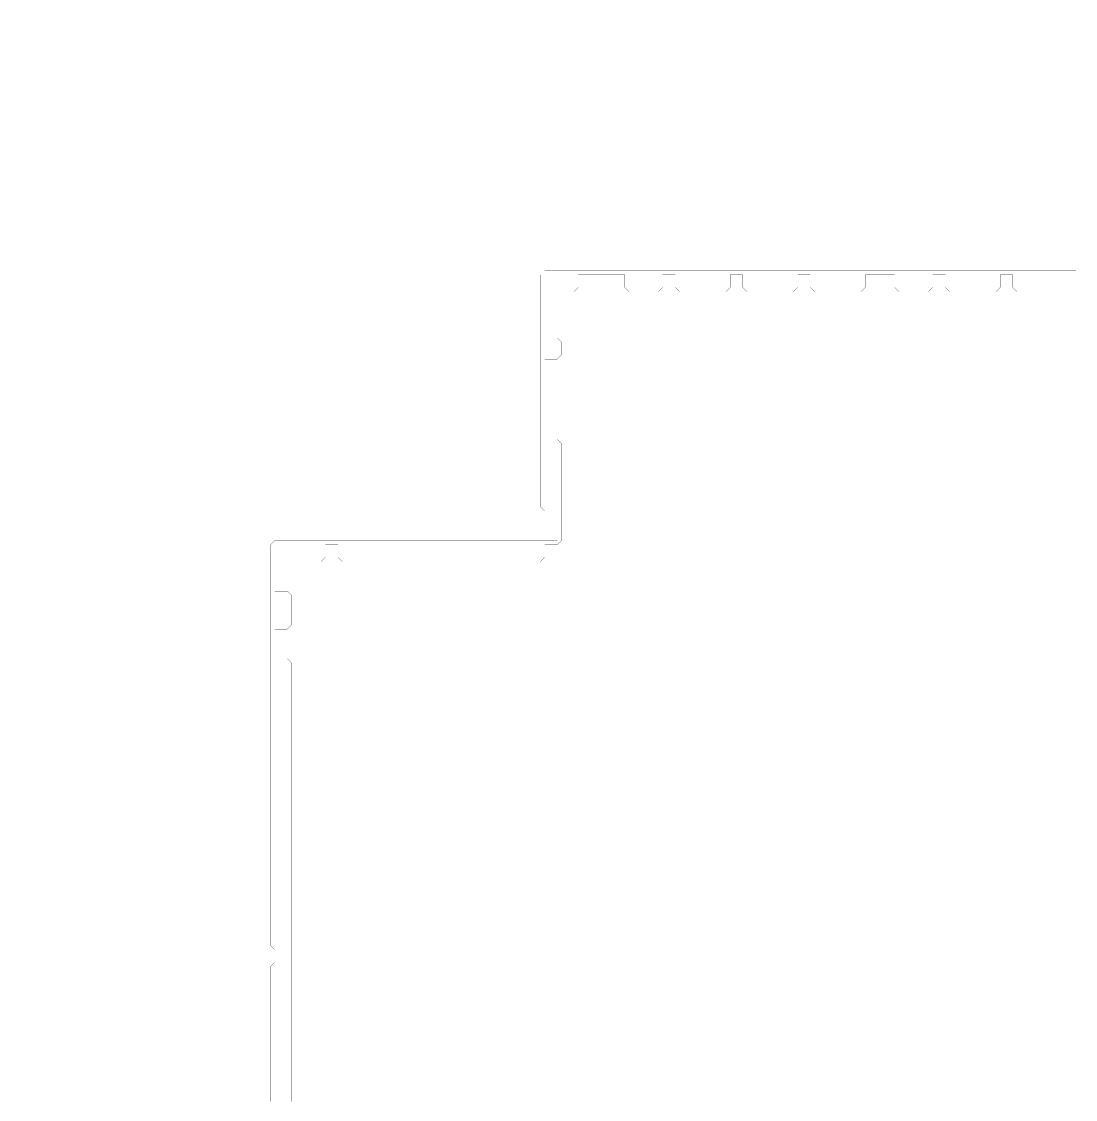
# Model space of a CAD drawing. Header units: metres. Extents: x 0 to 4990, y -4990 to 0.
# Drawn here: x 0 to 2440, y -2495 to 0 of the extents above; entities that cross this region are included whole.
import ezdxf

# ---------------------------------------------------------------- set-up
doc = ezdxf.new("R2010")
doc.units = ezdxf.units.M
doc.layers.add('conductor', color=1, linetype='Continuous')
doc.layers.add('substrate', color=5, linetype='Continuous')

msp = doc.modelspace()

# ---------------------------------------------------------------- linework, layer by layer
at = {"layer": 'conductor', "const_width": 0.5}
msp.add_lwpolyline([(2441.40625, -625), (2431.640625, -625), (2421.875, -625), (2412.109375, -625), (2402.34375, -625), (2392.578125, -625), (2382.8125, -625), (2373.046875, -625), (2363.28125, -625), (2353.515625, -625), (2343.75, -625), (2333.984375, -625), (2324.21875, -625), (2314.453125, -625), (2304.6875, -625), (2294.921875, -615.234375), (2294.921875, -605.46875), (2294.921875, -595.703125), (2294.921875, -585.9375), (2285.15625, -585.9375), (2275.390625, -585.9375), (2265.625, -585.9375), (2265.625, -595.703125), (2265.625, -605.46875), (2265.625, -615.234375), (2255.859375, -625), (2246.09375, -625), (2236.328125, -625), (2226.5625, -625), (2216.796875, -625), (2207.03125, -625), (2197.265625, -625), (2187.5, -625), (2177.734375, -625), (2167.96875, -625), (2158.203125, -625), (2148.4375, -625), (2138.671875, -615.234375), (2138.671875, -605.46875), (2138.671875, -595.703125), (2138.671875, -585.9375), (2128.90625, -585.9375), (2119.140625, -585.9375), (2109.375, -585.9375), (2109.375, -595.703125), (2109.375, -605.46875), (2109.375, -615.234375), (2099.609375, -625), (2089.84375, -625), (2080.078125, -625), (2070.3125, -625), (2060.546875, -625), (2050.78125, -625), (2041.015625, -625), (2031.25, -625), (2021.484375, -615.234375), (2021.484375, -605.46875), (2021.484375, -595.703125), (2021.484375, -585.9375), (2011.71875, -585.9375), (2001.953125, -585.9375), (1992.1875, -585.9375), (1982.421875, -585.9375), (1972.65625, -585.9375), (1962.890625, -585.9375), (1953.125, -585.9375), (1953.125, -595.703125), (1953.125, -605.46875), (1953.125, -615.234375), (1943.359375, -625), (1933.59375, -625), (1923.828125, -625), (1914.0625, -625), (1904.296875, -625), (1894.53125, -625), (1884.765625, -625), (1875, -625), (1865.234375, -625), (1855.46875, -625), (1845.703125, -625), (1835.9375, -625), (1826.171875, -615.234375), (1826.171875, -605.46875), (1826.171875, -595.703125), (1826.171875, -585.9375), (1816.40625, -585.9375), (1806.640625, -585.9375), (1796.875, -585.9375), (1796.875, -595.703125), (1796.875, -605.46875), (1796.875, -615.234375), (1787.109375, -625), (1777.34375, -625), (1767.578125, -625), (1757.8125, -625), (1748.046875, -625), (1738.28125, -625), (1728.515625, -625), (1718.75, -625), (1708.984375, -625), (1699.21875, -625), (1689.453125, -625), (1679.6875, -625), (1669.921875, -615.234375), (1669.921875, -605.46875), (1669.921875, -595.703125), (1669.921875, -585.9375), (1660.15625, -585.9375), (1650.390625, -585.9375), (1640.625, -585.9375), (1640.625, -595.703125), (1640.625, -605.46875), (1640.625, -615.234375), (1630.859375, -625), (1621.09375, -625), (1611.328125, -625), (1601.5625, -625), (1591.796875, -625), (1582.03125, -625), (1572.265625, -625), (1562.5, -625), (1552.734375, -625), (1542.96875, -625), (1533.203125, -625), (1523.4375, -625), (1513.671875, -615.234375), (1513.671875, -605.46875), (1513.671875, -595.703125), (1513.671875, -585.9375), (1503.90625, -585.9375), (1494.140625, -585.9375), (1484.375, -585.9375), (1484.375, -595.703125), (1484.375, -605.46875), (1484.375, -615.234375), (1474.609375, -625), (1464.84375, -625), (1455.078125, -625), (1445.3125, -625), (1435.546875, -625), (1425.78125, -625), (1416.015625, -625), (1406.25, -625), (1396.484375, -615.234375), (1396.484375, -605.46875), (1396.484375, -595.703125), (1396.484375, -585.9375), (1386.71875, -585.9375), (1376.953125, -585.9375), (1367.1875, -585.9375), (1357.421875, -585.9375), (1347.65625, -585.9375), (1337.890625, -585.9375), (1328.125, -585.9375), (1318.359375, -585.9375), (1308.59375, -585.9375), (1298.828125, -585.9375), (1289.0625, -585.9375), (1289.0625, -595.703125), (1289.0625, -605.46875), (1289.0625, -615.234375), (1279.296875, -625), (1269.53125, -625), (1259.765625, -625), (1250, -625), (1240.234375, -625), (1230.46875, -625), (1220.703125, -625), (1210.9375, -625), (1210.9375, -634.765625), (1210.9375, -644.53125), (1210.9375, -654.296875), (1210.9375, -664.0625), (1210.9375, -673.828125), (1210.9375, -683.59375), (1210.9375, -693.359375), (1210.9375, -703.125), (1210.9375, -712.890625), (1210.9375, -722.65625), (1210.9375, -732.421875), (1220.703125, -732.421875), (1230.46875, -732.421875), (1240.234375, -732.421875), (1250, -742.1875), (1250, -751.953125), (1250, -761.71875), (1250, -771.484375), (1240.234375, -781.25), (1230.46875, -781.25), (1220.703125, -781.25), (1210.9375, -781.25), (1210.9375, -791.015625), (1210.9375, -800.78125), (1210.9375, -810.546875), (1210.9375, -820.3125), (1210.9375, -830.078125), (1210.9375, -839.84375), (1210.9375, -849.609375), (1210.9375, -859.375), (1210.9375, -869.140625), (1210.9375, -878.90625), (1210.9375, -888.671875), (1210.9375, -898.4375), (1210.9375, -908.203125), (1210.9375, -917.96875), (1210.9375, -927.734375), (1210.9375, -937.5), (1210.9375, -947.265625), (1210.9375, -957.03125), (1210.9375, -966.796875), (1220.703125, -966.796875), (1230.46875, -966.796875), (1240.234375, -966.796875), (1250, -976.5625), (1250, -986.328125), (1250, -996.09375), (1250, -1005.859375), (1250, -1015.625), (1250, -1025.390625), (1250, -1035.15625), (1250, -1044.921875), (1250, -1054.6875), (1250, -1064.453125), (1250, -1074.21875), (1250, -1083.984375), (1250, -1093.75), (1250, -1103.515625), (1250, -1113.28125), (1250, -1123.046875), (1250, -1132.8125), (1250, -1142.578125), (1250, -1152.34375), (1250, -1162.109375), (1250, -1171.875), (1250, -1181.640625), (1250, -1191.40625), (1250, -1201.171875), (1240.234375, -1210.9375), (1230.46875, -1210.9375), (1220.703125, -1210.9375), (1210.9375, -1210.9375), (1210.9375, -1220.703125), (1210.9375, -1230.46875), (1210.9375, -1240.234375), (1201.171875, -1250), (1191.40625, -1250), (1181.640625, -1250), (1171.875, -1250), (1162.109375, -1250), (1152.34375, -1250), (1142.578125, -1250), (1132.8125, -1250), (1123.046875, -1250), (1113.28125, -1250), (1103.515625, -1250), (1093.75, -1250), (1083.984375, -1250), (1074.21875, -1250), (1064.453125, -1250), (1054.6875, -1250), (1044.921875, -1250), (1035.15625, -1250), (1025.390625, -1250), (1015.625, -1250), (1005.859375, -1250), (996.09375, -1250), (986.328125, -1250), (976.5625, -1250), (966.796875, -1250), (957.03125, -1250), (947.265625, -1250), (937.5, -1250), (927.734375, -1250), (917.96875, -1250), (908.203125, -1250), (898.4375, -1250), (888.671875, -1250), (878.90625, -1250), (869.140625, -1250), (859.375, -1250), (849.609375, -1250), (839.84375, -1250), (830.078125, -1250), (820.3125, -1250), (810.546875, -1250), (800.78125, -1250), (791.015625, -1250), (781.25, -1250), (771.484375, -1250), (761.71875, -1250), (751.953125, -1250), (742.1875, -1250), (732.421875, -1240.234375), (732.421875, -1230.46875), (732.421875, -1220.703125), (732.421875, -1210.9375), (722.65625, -1210.9375), (712.890625, -1210.9375), (703.125, -1210.9375), (703.125, -1220.703125), (703.125, -1230.46875), (703.125, -1240.234375), (693.359375, -1250), (683.59375, -1250), (673.828125, -1250), (664.0625, -1250), (654.296875, -1250), (644.53125, -1250), (634.765625, -1250), (625, -1250), (615.234375, -1250), (605.46875, -1250), (595.703125, -1250), (585.9375, -1250), (585.9375, -1259.765625), (585.9375, -1269.53125), (585.9375, -1279.296875), (585.9375, -1289.0625), (585.9375, -1298.828125), (585.9375, -1308.59375), (585.9375, -1318.359375), (595.703125, -1318.359375), (605.46875, -1318.359375), (615.234375, -1318.359375), (625, -1328.125), (625, -1337.890625), (625, -1347.65625), (625, -1357.421875), (625, -1367.1875), (625, -1376.953125), (625, -1386.71875), (625, -1396.484375), (615.234375, -1406.25), (605.46875, -1406.25), (595.703125, -1406.25), (585.9375, -1406.25), (585.9375, -1416.015625), (585.9375, -1425.78125), (585.9375, -1435.546875), (585.9375, -1445.3125), (585.9375, -1455.078125), (585.9375, -1464.84375), (585.9375, -1474.609375), (595.703125, -1474.609375), (605.46875, -1474.609375), (615.234375, -1474.609375), (625, -1484.375), (625, -1494.140625), (625, -1503.90625), (625, -1513.671875), (625, -1523.4375), (625, -1533.203125), (625, -1542.96875), (625, -1552.734375), (625, -1562.5), (625, -1572.265625), (625, -1582.03125), (625, -1591.796875), (625, -1601.5625), (625, -1611.328125), (625, -1621.09375), (625, -1630.859375), (625, -1640.625), (625, -1650.390625), (625, -1660.15625), (625, -1669.921875), (625, -1679.6875), (625, -1689.453125), (625, -1699.21875), (625, -1708.984375), (625, -1718.75), (625, -1728.515625), (625, -1738.28125), (625, -1748.046875), (625, -1757.8125), (625, -1767.578125), (625, -1777.34375), (625, -1787.109375), (625, -1796.875), (625, -1806.640625), (625, -1816.40625), (625, -1826.171875), (625, -1835.9375), (625, -1845.703125), (625, -1855.46875), (625, -1865.234375), (625, -1875), (625, -1884.765625), (625, -1894.53125), (625, -1904.296875), (625, -1914.0625), (625, -1923.828125), (625, -1933.59375), (625, -1943.359375), (625, -1953.125), (625, -1962.890625), (625, -1972.65625), (625, -1982.421875), (625, -1992.1875), (625, -2001.953125), (625, -2011.71875), (625, -2021.484375), (625, -2031.25), (625, -2041.015625), (625, -2050.78125), (625, -2060.546875), (625, -2070.3125), (625, -2080.078125), (625, -2089.84375), (625, -2099.609375), (625, -2109.375), (625, -2119.140625), (625, -2128.90625), (625, -2138.671875), (625, -2148.4375), (625, -2158.203125), (625, -2167.96875), (625, -2177.734375), (625, -2187.5), (625, -2197.265625), (625, -2207.03125), (625, -2216.796875), (625, -2226.5625), (625, -2236.328125), (625, -2246.09375), (625, -2255.859375), (625, -2265.625), (625, -2275.390625), (625, -2285.15625), (625, -2294.921875), (625, -2304.6875), (625, -2314.453125), (625, -2324.21875), (625, -2333.984375), (625, -2343.75), (625, -2353.515625), (625, -2363.28125), (625, -2373.046875), (625, -2382.8125), (625, -2392.578125), (625, -2402.34375), (625, -2412.109375), (625, -2421.875), (625, -2431.640625), (625, -2441.40625), (625, -2451.171875), (625, -2460.9375), (625, -2470.703125), (625, -2480.46875), (625, -2490.234375), (625, -2500)], dxfattribs=at)
at = {"layer": 'substrate', "const_width": 0.5}
for points in [[(2441.40625, 0), (2431.640625, 0), (2421.875, 0), (2412.109375, 0), (2402.34375, 0), (2392.578125, 0), (2382.8125, 0), (2373.046875, 0), (2363.28125, 0), (2353.515625, 0), (2343.75, 0), (2333.984375, 0), (2324.21875, 0), (2314.453125, 0), (2304.6875, 0), (2294.921875, 0), (2285.15625, 0), (2275.390625, 0), (2265.625, 0), (2255.859375, 0), (2246.09375, 0), (2236.328125, 0), (2226.5625, 0), (2216.796875, 0), (2207.03125, 0), (2197.265625, 0), (2187.5, 0), (2177.734375, 0), (2167.96875, 0), (2158.203125, 0), (2148.4375, 0), (2138.671875, 0), (2128.90625, 0), (2119.140625, 0), (2109.375, 0), (2099.609375, 0), (2089.84375, 0), (2080.078125, 0), (2070.3125, 0), (2060.546875, 0), (2050.78125, 0), (2041.015625, 0), (2031.25, 0), (2021.484375, 0), (2011.71875, 0), (2001.953125, 0), (1992.1875, 0), (1982.421875, 0), (1972.65625, 0), (1962.890625, 0), (1953.125, 0), (1943.359375, 0), (1933.59375, 0), (1923.828125, 0), (1914.0625, 0), (1904.296875, 0), (1894.53125, 0), (1884.765625, 0), (1875, 0), (1865.234375, 0), (1855.46875, 0), (1845.703125, 0), (1835.9375, 0), (1826.171875, 0), (1816.40625, 0), (1806.640625, 0), (1796.875, 0), (1787.109375, 0), (1777.34375, 0), (1767.578125, 0), (1757.8125, 0), (1748.046875, 0), (1738.28125, 0), (1728.515625, 0), (1718.75, 0), (1708.984375, 0), (1699.21875, 0), (1689.453125, 0), (1679.6875, 0), (1669.921875, 0), (1660.15625, 0), (1650.390625, 0), (1640.625, 0), (1630.859375, 0), (1621.09375, 0), (1611.328125, 0), (1601.5625, 0), (1591.796875, 0), (1582.03125, 0), (1572.265625, 0), (1562.5, 0), (1552.734375, 0), (1542.96875, 0), (1533.203125, 0), (1523.4375, 0), (1513.671875, 0), (1503.90625, 0), (1494.140625, 0), (1484.375, 0), (1474.609375, 0), (1464.84375, 0), (1455.078125, 0), (1445.3125, 0), (1435.546875, 0), (1425.78125, 0), (1416.015625, 0), (1406.25, 0), (1396.484375, 0), (1386.71875, 0), (1376.953125, 0), (1367.1875, 0), (1357.421875, 0), (1347.65625, 0), (1337.890625, 0), (1328.125, 0), (1318.359375, 0), (1308.59375, 0), (1298.828125, 0), (1289.0625, 0), (1279.296875, 0), (1269.53125, 0), (1259.765625, 0), (1250, 0), (1240.234375, 0), (1230.46875, 0), (1220.703125, 0), (1210.9375, 0), (1201.171875, 0), (1191.40625, 0), (1181.640625, 0), (1171.875, 0), (1162.109375, 0), (1152.34375, 0), (1142.578125, 0), (1132.8125, 0), (1123.046875, 0), (1113.28125, 0), (1103.515625, 0), (1093.75, 0), (1083.984375, 0), (1074.21875, 0), (1064.453125, 0), (1054.6875, 0), (1044.921875, 0), (1035.15625, 0), (1025.390625, 0), (1015.625, 0), (1005.859375, 0), (996.09375, 0), (986.328125, 0), (976.5625, 0), (966.796875, 0), (957.03125, 0), (947.265625, 0), (937.5, 0), (927.734375, 0), (917.96875, 0), (908.203125, 0), (898.4375, 0), (888.671875, 0), (878.90625, 0), (869.140625, 0), (859.375, 0), (849.609375, 0), (839.84375, 0), (830.078125, 0), (820.3125, 0), (810.546875, 0), (800.78125, 0), (791.015625, 0), (781.25, 0), (771.484375, 0), (761.71875, 0), (751.953125, 0), (742.1875, 0), (732.421875, 0), (722.65625, 0), (712.890625, 0), (703.125, 0), (693.359375, 0), (683.59375, 0), (673.828125, 0), (664.0625, 0), (654.296875, 0), (644.53125, 0), (634.765625, 0), (625, 0), (615.234375, 0), (605.46875, 0), (595.703125, 0), (585.9375, 0), (576.171875, 0), (566.40625, 0), (556.640625, 0), (546.875, 0), (537.109375, 0), (527.34375, 0), (517.578125, 0), (507.8125, 0), (498.046875, 0), (488.28125, 0), (478.515625, 0), (468.75, 0), (458.984375, 0), (449.21875, 0), (439.453125, 0), (429.6875, 0), (419.921875, 0), (410.15625, 0), (400.390625, 0), (390.625, 0), (380.859375, 0), (371.09375, 0), (361.328125, 0), (351.5625, 0), (341.796875, 0), (332.03125, 0), (322.265625, 0), (312.5, 0), (302.734375, 0), (292.96875, 0), (283.203125, 0), (273.4375, 0), (263.671875, 0), (253.90625, 0), (244.140625, 0), (234.375, 0), (224.609375, 0), (214.84375, 0), (205.078125, 0), (195.3125, 0), (185.546875, 0), (175.78125, 0), (166.015625, 0), (156.25, 0), (146.484375, 0), (136.71875, 0), (126.953125, 0), (117.1875, 0), (107.421875, 0), (97.65625, 0), (87.890625, 0), (78.125, 0), (68.359375, 0), (58.59375, 0), (48.828125, 0), (39.0625, 0), (29.296875, 0), (19.53125, 0), (9.765625, 0), (0, 0), (0, -9.765625), (0, -19.53125), (0, -29.296875), (0, -39.0625), (0, -48.828125), (0, -58.59375), (0, -68.359375), (0, -78.125), (0, -87.890625), (0, -97.65625), (0, -107.421875), (0, -117.1875), (0, -126.953125), (0, -136.71875), (0, -146.484375), (0, -156.25), (0, -166.015625), (0, -175.78125), (0, -185.546875), (0, -195.3125), (0, -205.078125), (0, -214.84375), (0, -224.609375), (0, -234.375), (0, -244.140625), (0, -253.90625), (0, -263.671875), (0, -273.4375), (0, -283.203125), (0, -292.96875), (0, -302.734375), (0, -312.5), (0, -322.265625), (0, -332.03125), (0, -341.796875), (0, -351.5625), (0, -361.328125), (0, -371.09375), (0, -380.859375), (0, -390.625), (0, -400.390625), (0, -410.15625), (0, -419.921875), (0, -429.6875), (0, -439.453125), (0, -449.21875), (0, -458.984375), (0, -468.75), (0, -478.515625), (0, -488.28125), (0, -498.046875), (0, -507.8125), (0, -517.578125), (0, -527.34375), (0, -537.109375), (0, -546.875), (0, -556.640625), (0, -566.40625), (0, -576.171875), (0, -585.9375), (0, -595.703125), (0, -605.46875), (0, -615.234375), (0, -625), (0, -634.765625), (0, -644.53125), (0, -654.296875), (0, -664.0625), (0, -673.828125), (0, -683.59375), (0, -693.359375), (0, -703.125), (0, -712.890625), (0, -722.65625), (0, -732.421875), (0, -742.1875), (0, -751.953125), (0, -761.71875), (0, -771.484375), (0, -781.25), (0, -791.015625), (0, -800.78125), (0, -810.546875), (0, -820.3125), (0, -830.078125), (0, -839.84375), (0, -849.609375), (0, -859.375), (0, -869.140625), (0, -878.90625), (0, -888.671875), (0, -898.4375), (0, -908.203125), (0, -917.96875), (0, -927.734375), (0, -937.5), (0, -947.265625), (0, -957.03125), (0, -966.796875), (0, -976.5625), (0, -986.328125), (0, -996.09375), (0, -1005.859375), (0, -1015.625), (0, -1025.390625), (0, -1035.15625), (0, -1044.921875), (0, -1054.6875), (0, -1064.453125), (0, -1074.21875), (0, -1083.984375), (0, -1093.75), (0, -1103.515625), (0, -1113.28125), (0, -1123.046875), (0, -1132.8125), (0, -1142.578125), (0, -1152.34375), (0, -1162.109375), (0, -1171.875), (0, -1181.640625), (0, -1191.40625), (0, -1201.171875), (0, -1210.9375), (0, -1220.703125), (0, -1230.46875), (0, -1240.234375), (0, -1250), (0, -1259.765625), (0, -1269.53125), (0, -1279.296875), (0, -1289.0625), (0, -1298.828125), (0, -1308.59375), (0, -1318.359375), (0, -1328.125), (0, -1337.890625), (0, -1347.65625), (0, -1357.421875), (0, -1367.1875), (0, -1376.953125), (0, -1386.71875), (0, -1396.484375), (0, -1406.25), (0, -1416.015625), (0, -1425.78125), (0, -1435.546875), (0, -1445.3125), (0, -1455.078125), (0, -1464.84375), (0, -1474.609375), (0, -1484.375), (0, -1494.140625), (0, -1503.90625), (0, -1513.671875), (0, -1523.4375), (0, -1533.203125), (0, -1542.96875), (0, -1552.734375), (0, -1562.5), (0, -1572.265625), (0, -1582.03125), (0, -1591.796875), (0, -1601.5625), (0, -1611.328125), (0, -1621.09375), (0, -1630.859375), (0, -1640.625), (0, -1650.390625), (0, -1660.15625), (0, -1669.921875), (0, -1679.6875), (0, -1689.453125), (0, -1699.21875), (0, -1708.984375), (0, -1718.75), (0, -1728.515625), (0, -1738.28125), (0, -1748.046875), (0, -1757.8125), (0, -1767.578125), (0, -1777.34375), (0, -1787.109375), (0, -1796.875), (0, -1806.640625), (0, -1816.40625), (0, -1826.171875), (0, -1835.9375), (0, -1845.703125), (0, -1855.46875), (0, -1865.234375), (0, -1875), (0, -1884.765625), (0, -1894.53125), (0, -1904.296875), (0, -1914.0625), (0, -1923.828125), (0, -1933.59375), (0, -1943.359375), (0, -1953.125), (0, -1962.890625), (0, -1972.65625), (0, -1982.421875), (0, -1992.1875), (0, -2001.953125), (0, -2011.71875), (0, -2021.484375), (0, -2031.25), (0, -2041.015625), (0, -2050.78125), (0, -2060.546875), (0, -2070.3125), (0, -2080.078125), (0, -2089.84375), (0, -2099.609375), (0, -2109.375), (0, -2119.140625), (0, -2128.90625), (0, -2138.671875), (0, -2148.4375), (0, -2158.203125), (0, -2167.96875), (0, -2177.734375), (0, -2187.5), (0, -2197.265625), (0, -2207.03125), (0, -2216.796875), (0, -2226.5625), (0, -2236.328125), (0, -2246.09375), (0, -2255.859375), (0, -2265.625), (0, -2275.390625), (0, -2285.15625), (0, -2294.921875), (0, -2304.6875), (0, -2314.453125), (0, -2324.21875), (0, -2333.984375), (0, -2343.75), (0, -2353.515625), (0, -2363.28125), (0, -2373.046875), (0, -2382.8125), (0, -2392.578125), (0, -2402.34375), (0, -2412.109375), (0, -2421.875), (0, -2431.640625), (0, -2441.40625), (0, -2451.171875), (0, -2460.9375), (0, -2470.703125), (0, -2480.46875), (0, -2490.234375), (0, -2500)], [(576.171875, -2500), (576.171875, -2490.234375), (576.171875, -2480.46875), (576.171875, -2470.703125), (576.171875, -2460.9375), (576.171875, -2451.171875), (576.171875, -2441.40625), (576.171875, -2431.640625), (576.171875, -2421.875), (576.171875, -2412.109375), (576.171875, -2402.34375), (576.171875, -2392.578125), (576.171875, -2382.8125), (576.171875, -2373.046875), (576.171875, -2363.28125), (576.171875, -2353.515625), (576.171875, -2343.75), (576.171875, -2333.984375), (576.171875, -2324.21875), (576.171875, -2314.453125), (576.171875, -2304.6875), (576.171875, -2294.921875), (576.171875, -2285.15625), (576.171875, -2275.390625), (576.171875, -2265.625), (576.171875, -2255.859375), (576.171875, -2246.09375), (576.171875, -2236.328125), (576.171875, -2226.5625), (576.171875, -2216.796875), (576.171875, -2207.03125), (576.171875, -2197.265625), (576.171875, -2187.5), (585.9375, -2177.734375), (595.703125, -2177.734375), (605.46875, -2177.734375), (615.234375, -2177.734375), (615.234375, -2167.96875), (615.234375, -2158.203125), (615.234375, -2148.4375), (605.46875, -2148.4375), (595.703125, -2148.4375), (585.9375, -2148.4375), (576.171875, -2138.671875), (576.171875, -2128.90625), (576.171875, -2119.140625), (576.171875, -2109.375), (576.171875, -2099.609375), (576.171875, -2089.84375), (576.171875, -2080.078125), (576.171875, -2070.3125), (576.171875, -2060.546875), (576.171875, -2050.78125), (576.171875, -2041.015625), (576.171875, -2031.25), (576.171875, -2021.484375), (576.171875, -2011.71875), (576.171875, -2001.953125), (576.171875, -1992.1875), (576.171875, -1982.421875), (576.171875, -1972.65625), (576.171875, -1962.890625), (576.171875, -1953.125), (576.171875, -1943.359375), (576.171875, -1933.59375), (576.171875, -1923.828125), (576.171875, -1914.0625), (576.171875, -1904.296875), (576.171875, -1894.53125), (576.171875, -1884.765625), (576.171875, -1875), (576.171875, -1865.234375), (576.171875, -1855.46875), (576.171875, -1845.703125), (576.171875, -1835.9375), (576.171875, -1826.171875), (576.171875, -1816.40625), (576.171875, -1806.640625), (576.171875, -1796.875), (576.171875, -1787.109375), (576.171875, -1777.34375), (576.171875, -1767.578125), (576.171875, -1757.8125), (576.171875, -1748.046875), (576.171875, -1738.28125), (576.171875, -1728.515625), (576.171875, -1718.75), (576.171875, -1708.984375), (576.171875, -1699.21875), (576.171875, -1689.453125), (576.171875, -1679.6875), (576.171875, -1669.921875), (576.171875, -1660.15625), (576.171875, -1650.390625), (576.171875, -1640.625), (576.171875, -1630.859375), (576.171875, -1621.09375), (576.171875, -1611.328125), (576.171875, -1601.5625), (576.171875, -1591.796875), (576.171875, -1582.03125), (576.171875, -1572.265625), (576.171875, -1562.5), (576.171875, -1552.734375), (576.171875, -1542.96875), (576.171875, -1533.203125), (576.171875, -1523.4375), (576.171875, -1513.671875), (576.171875, -1503.90625), (576.171875, -1494.140625), (576.171875, -1484.375), (576.171875, -1474.609375), (576.171875, -1464.84375), (576.171875, -1455.078125), (576.171875, -1445.3125), (576.171875, -1435.546875), (576.171875, -1425.78125), (576.171875, -1416.015625), (576.171875, -1406.25), (576.171875, -1396.484375), (576.171875, -1386.71875), (576.171875, -1376.953125), (576.171875, -1367.1875), (576.171875, -1357.421875), (576.171875, -1347.65625), (576.171875, -1337.890625), (576.171875, -1328.125), (576.171875, -1318.359375), (576.171875, -1308.59375), (576.171875, -1298.828125), (576.171875, -1289.0625), (576.171875, -1279.296875), (576.171875, -1269.53125), (576.171875, -1259.765625), (576.171875, -1250), (576.171875, -1240.234375), (576.171875, -1230.46875), (576.171875, -1220.703125), (576.171875, -1210.9375), (585.9375, -1201.171875), (595.703125, -1201.171875), (605.46875, -1201.171875), (615.234375, -1201.171875), (625, -1201.171875), (634.765625, -1201.171875), (644.53125, -1201.171875), (654.296875, -1201.171875), (664.0625, -1201.171875), (673.828125, -1201.171875), (683.59375, -1201.171875), (693.359375, -1201.171875), (703.125, -1201.171875), (712.890625, -1201.171875), (722.65625, -1201.171875), (732.421875, -1201.171875), (742.1875, -1201.171875), (751.953125, -1201.171875), (761.71875, -1201.171875), (771.484375, -1201.171875), (781.25, -1201.171875), (791.015625, -1201.171875), (800.78125, -1201.171875), (810.546875, -1201.171875), (820.3125, -1201.171875), (830.078125, -1201.171875), (839.84375, -1201.171875), (849.609375, -1201.171875), (859.375, -1201.171875), (869.140625, -1201.171875), (878.90625, -1201.171875), (888.671875, -1201.171875), (898.4375, -1201.171875), (908.203125, -1201.171875), (917.96875, -1201.171875), (927.734375, -1201.171875), (937.5, -1201.171875), (947.265625, -1201.171875), (957.03125, -1201.171875), (966.796875, -1201.171875), (976.5625, -1201.171875), (986.328125, -1201.171875), (996.09375, -1201.171875), (1005.859375, -1201.171875), (1015.625, -1201.171875), (1025.390625, -1201.171875), (1035.15625, -1201.171875), (1044.921875, -1201.171875), (1054.6875, -1201.171875), (1064.453125, -1201.171875), (1074.21875, -1201.171875), (1083.984375, -1201.171875), (1093.75, -1201.171875), (1103.515625, -1201.171875), (1113.28125, -1201.171875), (1123.046875, -1201.171875), (1132.8125, -1201.171875), (1142.578125, -1201.171875), (1152.34375, -1201.171875), (1162.109375, -1201.171875), (1171.875, -1201.171875), (1181.640625, -1201.171875), (1191.40625, -1201.171875), (1201.171875, -1201.171875), (1210.9375, -1201.171875), (1220.703125, -1201.171875), (1230.46875, -1201.171875), (1240.234375, -1201.171875), (1240.234375, -1191.40625), (1240.234375, -1181.640625), (1240.234375, -1171.875), (1240.234375, -1162.109375), (1240.234375, -1152.34375), (1240.234375, -1142.578125), (1240.234375, -1132.8125), (1230.46875, -1132.8125), (1220.703125, -1132.8125), (1210.9375, -1132.8125), (1201.171875, -1123.046875), (1201.171875, -1113.28125), (1201.171875, -1103.515625), (1201.171875, -1093.75), (1201.171875, -1083.984375), (1201.171875, -1074.21875), (1201.171875, -1064.453125), (1201.171875, -1054.6875), (1201.171875, -1044.921875), (1201.171875, -1035.15625), (1201.171875, -1025.390625), (1201.171875, -1015.625), (1201.171875, -1005.859375), (1201.171875, -996.09375), (1201.171875, -986.328125), (1201.171875, -976.5625), (1201.171875, -966.796875), (1201.171875, -957.03125), (1201.171875, -947.265625), (1201.171875, -937.5), (1201.171875, -927.734375), (1201.171875, -917.96875), (1201.171875, -908.203125), (1201.171875, -898.4375), (1201.171875, -888.671875), (1201.171875, -878.90625), (1201.171875, -869.140625), (1201.171875, -859.375), (1201.171875, -849.609375), (1201.171875, -839.84375), (1201.171875, -830.078125), (1201.171875, -820.3125), (1201.171875, -810.546875), (1201.171875, -800.78125), (1201.171875, -791.015625), (1201.171875, -781.25), (1201.171875, -771.484375), (1201.171875, -761.71875), (1201.171875, -751.953125), (1201.171875, -742.1875), (1201.171875, -732.421875), (1201.171875, -722.65625), (1201.171875, -712.890625), (1201.171875, -703.125), (1201.171875, -693.359375), (1201.171875, -683.59375), (1201.171875, -673.828125), (1201.171875, -664.0625), (1201.171875, -654.296875), (1201.171875, -644.53125), (1201.171875, -634.765625), (1201.171875, -625), (1201.171875, -615.234375), (1201.171875, -605.46875), (1201.171875, -595.703125), (1201.171875, -585.9375), (1210.9375, -576.171875), (1220.703125, -576.171875), (1230.46875, -576.171875), (1240.234375, -576.171875), (1250, -576.171875), (1259.765625, -576.171875), (1269.53125, -576.171875), (1279.296875, -576.171875), (1289.0625, -576.171875), (1298.828125, -576.171875), (1308.59375, -576.171875), (1318.359375, -576.171875), (1328.125, -576.171875), (1337.890625, -576.171875), (1347.65625, -576.171875), (1357.421875, -576.171875), (1367.1875, -576.171875), (1376.953125, -576.171875), (1386.71875, -576.171875), (1396.484375, -576.171875), (1406.25, -576.171875), (1416.015625, -576.171875), (1425.78125, -576.171875), (1435.546875, -576.171875), (1445.3125, -576.171875), (1455.078125, -576.171875), (1464.84375, -576.171875), (1474.609375, -576.171875), (1484.375, -576.171875), (1494.140625, -576.171875), (1503.90625, -576.171875), (1513.671875, -576.171875), (1523.4375, -576.171875), (1533.203125, -576.171875), (1542.96875, -576.171875), (1552.734375, -576.171875), (1562.5, -576.171875), (1572.265625, -576.171875), (1582.03125, -576.171875), (1591.796875, -576.171875), (1601.5625, -576.171875), (1611.328125, -576.171875), (1621.09375, -576.171875), (1630.859375, -576.171875), (1640.625, -576.171875), (1650.390625, -576.171875), (1660.15625, -576.171875), (1669.921875, -576.171875), (1679.6875, -576.171875), (1689.453125, -576.171875), (1699.21875, -576.171875), (1708.984375, -576.171875), (1718.75, -576.171875), (1728.515625, -576.171875), (1738.28125, -576.171875), (1748.046875, -576.171875), (1757.8125, -576.171875), (1767.578125, -576.171875), (1777.34375, -576.171875), (1787.109375, -576.171875), (1796.875, -576.171875), (1806.640625, -576.171875), (1816.40625, -576.171875), (1826.171875, -576.171875), (1835.9375, -576.171875), (1845.703125, -576.171875), (1855.46875, -576.171875), (1865.234375, -576.171875), (1875, -576.171875), (1884.765625, -576.171875), (1894.53125, -576.171875), (1904.296875, -576.171875), (1914.0625, -576.171875), (1923.828125, -576.171875), (1933.59375, -576.171875), (1943.359375, -576.171875), (1953.125, -576.171875), (1962.890625, -576.171875), (1972.65625, -576.171875), (1982.421875, -576.171875), (1992.1875, -576.171875), (2001.953125, -576.171875), (2011.71875, -576.171875), (2021.484375, -576.171875), (2031.25, -576.171875), (2041.015625, -576.171875), (2050.78125, -576.171875), (2060.546875, -576.171875), (2070.3125, -576.171875), (2080.078125, -576.171875), (2089.84375, -576.171875), (2099.609375, -576.171875), (2109.375, -576.171875), (2119.140625, -576.171875), (2128.90625, -576.171875), (2138.671875, -576.171875), (2148.4375, -576.171875), (2158.203125, -576.171875), (2167.96875, -576.171875), (2177.734375, -576.171875), (2187.5, -576.171875), (2197.265625, -576.171875), (2207.03125, -576.171875), (2216.796875, -576.171875), (2226.5625, -576.171875), (2236.328125, -576.171875), (2246.09375, -576.171875), (2255.859375, -576.171875), (2265.625, -576.171875), (2275.390625, -576.171875), (2285.15625, -576.171875), (2294.921875, -576.171875), (2304.6875, -576.171875), (2314.453125, -576.171875), (2324.21875, -576.171875), (2333.984375, -576.171875), (2343.75, -576.171875), (2353.515625, -576.171875), (2363.28125, -576.171875), (2373.046875, -576.171875), (2382.8125, -576.171875), (2392.578125, -576.171875), (2402.34375, -576.171875), (2412.109375, -576.171875), (2421.875, -576.171875), (2431.640625, -576.171875), (2441.40625, -576.171875)]]:
    msp.add_lwpolyline(points, dxfattribs=at)

doc.saveas('drawing.dxf')
